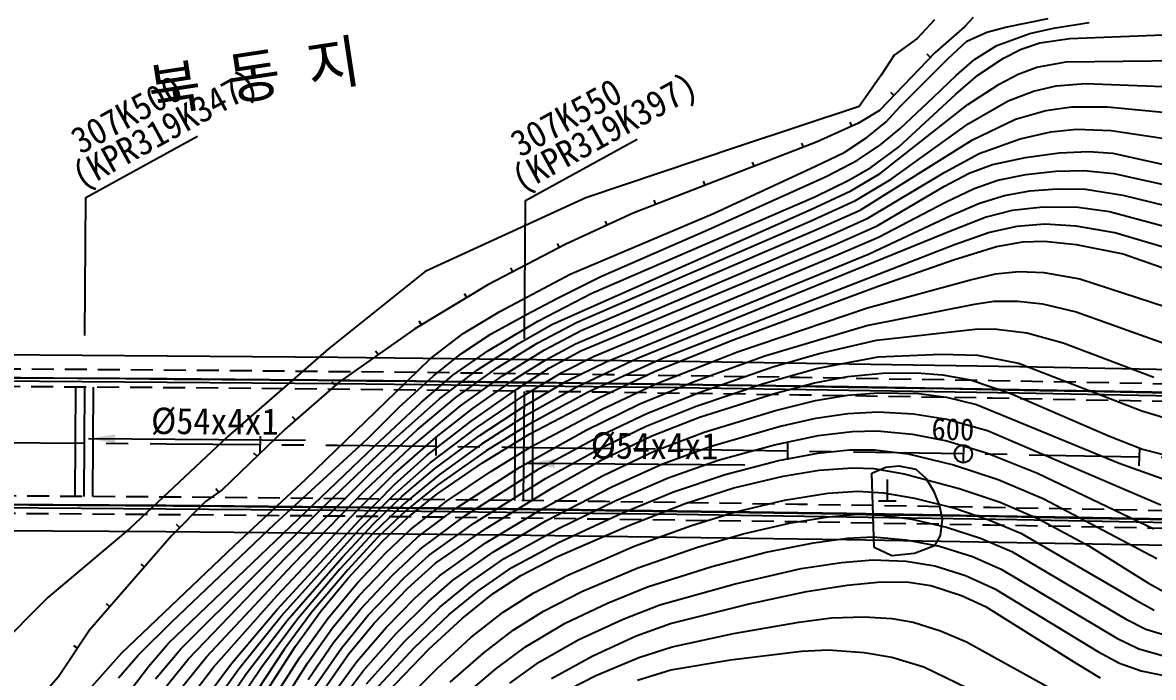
# Model space of a CAD drawing. Header units: millimetres. Extents: x 10470 to 11266, y 1103 to 1807.
# Drawn here: x 10950.1 to 11078.7, y 1450.2 to 1524.6 of the extents above; entities that cross this region are included whole.
import ezdxf
from ezdxf.enums import TextEntityAlignment as Align
from ezdxf.xclip import XClip

# ---------------------------------------------------------------- set-up
doc = ezdxf.new("R2010")
doc.units = ezdxf.units.MM
doc.header["$LTSCALE"] = 10
doc.header["$MEASUREMENT"] = 0
doc.header["$XCLIPFRAME"] = 2
doc.linetypes.add('CENTER', pattern=[2, 1.25, -0.25, 0.25, -0.25])
doc.linetypes.add('HIDDEN', pattern=[0.375, 0.25, -0.125])
doc.layers.add('TZ-BASE', color=253, linetype='Continuous')
doc.layers.add('TZ-CABL', color=4, linetype='Continuous')
doc.styles.add('HANA', font='GulimChe.ttf')
doc.styles.get("Standard").update_dxf_attribs({"font": 'GulimChe.ttf'})
doc.linetypes.add('ZIGZAG', pattern='A,0.0001,-0.2,[131,ltypeshp.shx,S=0.2,R=0,X=-0.2,Y=0],-0.4,[131,ltypeshp.shx,S=0.2,R=180,X=0.2,Y=0],-0.2', length=0.8001)
doc.dimstyles.get("Standard").update_dxf_attribs({"dimtxt": 0.18, "dimasz": 0.18, "dimexe": 0.18, "dimexo": 0.0625, "dimgap": 0.09, "dimtad": 0, "dimtih": 1, "dimtoh": 1, "dimdec": 4, "dimzin": 0, "dimdsep": 46, "dimtxsty": 'Standard', "dimcen": 0.09, "dimadec": 0, "dimazin": 0, "dimtfac": 1, "dimtdec": 4, "dimtofl": 0, "dimtmove": 0, "dimatfit": 3, "dimfxl": 0, "dimtolj": 1, "dimtzin": 0, "dimarcsym": 0})

# ---------------------------------------------------------------- blocks, each defined once
blk = doc.blocks.new('JD-SDFHSFH5FGCFH6')
at = {"layer": 'TZ-BASE'}
for p, q in [((496.64, 53.38, 184.95), (494.69, 51.27, 184.95)), ((501.06, 53.66, 187), (500.05, 52.62, 187)), ((504.74, 52.56, 188), (509.58, 53.54, 188)), ((510.19, 52.44, 189), (514.23, 53.11, 189)), ((500.05, 52.62, 187), (496.73, 49.69, 187)), ((500.33, 50.97, 188), (502.6, 52.01, 188)), ((502.6, 52.01, 188), (504.74, 52.56, 188)), ((503.76, 50.48, 189), (507.49, 51.83, 189)), ((507.49, 51.83, 189), (510.19, 52.44, 189)), ((512.03, 51.28, 190), (523.66, 51.72, 190)), ((494.69, 51.27, 184.95), (492.05, 49.39, 184.95)), ((498.19, 49.01, 188), (500.33, 50.97, 188)), ((501.19, 48.89, 189), (503.76, 50.48, 189)), ((506.51, 50.07, 190), (508.63, 50.8, 190)), ((508.63, 50.8, 190), (512.03, 51.28, 190)), ((496.73, 49.69, 187), (490.39, 43.08, 187)), ((492.05, 49.39, 184.95), (490.58, 47.12, 184.95)), ((492.74, 43.56, 188), (498.19, 49.01, 188)), ((496.19, 49.13, 187), (495.83, 49.48, 187)), ((499.17, 47.11, 189), (501.19, 48.89, 189)), ((501.6, 47.09, 190), (504.5, 49.04, 190)), ((504.5, 49.04, 190), (506.51, 50.07, 190)), ((506.18, 47.22, 191), (508.31, 48.01, 191)), ((508.31, 48.01, 191), (511.62, 48.61, 191)), ((511.62, 48.61, 191), (527.04, 48.79, 191)), ((490.58, 47.12, 184.95), (488.09, 43.54, 184.95)), ((496.54, 44.6, 189), (499.17, 47.11, 189)), ((499.08, 44.95, 190), (501.6, 47.09, 190)), ((503.99, 46.1, 191), (506.18, 47.22, 191)), ((492.04, 44.8, 187), (491.68, 45.15, 187)), ((500.45, 43.76, 191), (503.99, 46.1, 191)), ((505.02, 44.17, 192), (507.93, 45.28, 192)), ((507.93, 45.28, 192), (510.49, 45.88, 192)), ((510.49, 45.88, 192), (513.84, 46.16, 192)), ((513.84, 46.16, 192), (527.07, 45.64, 192)), ((490.48, 35.93, 191), (500.45, 43.76, 191)), ((492.55, 38.93, 190), (499.08, 44.95, 190)), ((492.74, 41.06, 189), (496.54, 44.6, 189)), ((500.5, 41.56, 192), (505.02, 44.17, 192)), ((488.09, 43.54, 184.95), (474.24, 38.96, 184.95)), ((490.39, 43.08, 187), (488.02, 41.64, 187)), ((491.15, 41.79, 188), (492.74, 43.56, 188)), ((505.85, 42.09, 193), (509.3, 43.09, 193)), ((509.3, 43.09, 193), (512.23, 43.5, 193)), ((512.23, 43.5, 193), (516.34, 43.51, 193)), ((516.34, 43.51, 193), (526.64, 42.5, 193)), ((488.02, 41.64, 187), (483.31, 39.53, 187)), ((487.25, 41.3, 187), (487.05, 41.75, 187)), ((488.95, 40.02, 188), (491.15, 41.79, 188)), ((491.74, 35.27, 192), (500.5, 41.56, 192)), ((500.96, 39.74, 193), (505.85, 42.09, 193)), ((486.38, 38.3, 188), (488.95, 40.02, 188)), ((490.54, 39.22, 189), (492.74, 41.06, 189)), ((501.72, 38.19, 194), (506.38, 39.88, 194)), ((506.38, 39.88, 194), (509.9, 40.66, 194)), ((509.9, 40.66, 194), (512.81, 40.95, 194)), ((512.81, 40.95, 194), (516.74, 40.83, 194)), ((516.74, 40.83, 194), (526.75, 39.31, 194)), ((474.24, 38.96, 184.95), (456.99, 33.16, 184.95)), ((483.31, 39.53, 187), (462.37, 31.4, 187)), ((481.74, 38.92, 187), (481.56, 39.39, 187)), ((487.91, 37.45, 189), (490.54, 39.22, 189)), ((488.19, 31.76, 193), (500.96, 39.74, 193)), ((489.4, 36.61, 190), (492.55, 38.93, 190)), ((483.13, 36.77, 188), (486.38, 38.3, 188)), ((484.42, 35.61, 189), (487.91, 37.45, 189)), ((497.82, 36.06, 194), (501.72, 38.19, 194)), ((503.24, 36.95, 195), (506.99, 37.76, 195)), ((506.99, 37.76, 195), (510.82, 38.28, 195)), ((510.82, 38.28, 195), (514.15, 38.43, 195)), ((514.15, 38.43, 195), (516.94, 38.23, 195)), ((516.94, 38.23, 195), (525.83, 36.27, 195)), ((471.51, 31.39, 188), (483.13, 36.77, 188)), ((476.15, 36.75, 187), (475.97, 37.22, 187)), ((486.9, 35.18, 190), (489.4, 36.61, 190)), ((489.06, 30.83, 194), (497.82, 36.06, 194)), ((500.61, 35.97, 195), (503.24, 36.95, 195)), ((507.04, 35.82, 196), (510.46, 36.19, 196)), ((510.46, 36.19, 196), (513.64, 36.27, 196)), ((513.64, 36.27, 196), (517.03, 35.92, 196)), ((470.56, 34.58, 187), (470.37, 35.05, 187)), ((470.95, 29.55, 189), (484.42, 35.61, 189)), ((483.03, 33.29, 190), (486.9, 35.18, 190)), ((487.14, 33.95, 191), (490.48, 35.93, 191)), ((487.66, 32.86, 192), (491.74, 35.27, 192)), ((497.8, 34.5, 195), (500.61, 35.97, 195)), ((501.15, 34.23, 196), (503.85, 35.16, 196)), ((503.85, 35.16, 196), (507.04, 35.82, 196)), ((517.03, 35.92, 196), (529.04, 33.28, 196)), ((482.59, 31.82, 191), (487.14, 33.95, 191)), ((490.13, 29.97, 195), (497.8, 34.5, 195)), ((497.91, 32.67, 196), (501.15, 34.23, 196)), ((501.77, 32.57, 197), (504.61, 33.44, 197)), ((504.61, 33.44, 197), (507.49, 33.94, 197)), ((507.49, 33.94, 197), (510.62, 34.18, 197)), ((510.62, 34.18, 197), (513.84, 34.13, 197)), ((513.84, 34.13, 197), (518.08, 33.48, 197)), ((518.08, 33.48, 197), (528.45, 30.91, 197)), ((456.99, 33.16, 184.95), (438.74, 24.79, 184.95)), ((457.67, 22.32, 190), (483.03, 33.29, 190)), ((464.96, 32.41, 187), (464.78, 32.88, 187)), ((482.43, 30.47, 192), (487.66, 32.86, 192)), ((490.3, 28.68, 196), (497.91, 32.67, 196)), ((498.5, 31.15, 197), (501.77, 32.57, 197)), ((453.22, 18.81, 191), (482.59, 31.82, 191)), ((462.37, 31.4, 187), (454.74, 27.9, 187)), ((455.22, 24.47, 188), (471.51, 31.39, 188)), ((482.9, 29.39, 193), (488.19, 31.76, 193)), ((489.23, 26.8, 197), (498.5, 31.15, 197)), ((502.53, 30.95, 198), (498.84, 29.51, 198)), ((505.5, 31.73, 198), (502.53, 30.95, 198)), ((508.96, 32.11, 198), (505.5, 31.73, 198)), ((513, 32.05, 198), (508.96, 32.11, 198)), ((516.55, 31.56, 198), (513, 32.05, 198)), ((528.17, 28.45, 198), (516.55, 31.56, 198)), ((456, 19.02, 192), (482.43, 30.47, 192)), ((459.44, 30.06, 187), (459.24, 30.52, 187)), ((485.12, 29.06, 194), (489.06, 30.83, 194)), ((485.34, 27.86, 195), (490.13, 29.97, 195)), ((506.01, 29.92, 199), (502.92, 29.21, 199)), ((509.2, 30.16, 199), (506.01, 29.92, 199)), ((512.77, 29.95, 199), (509.2, 30.16, 199)), ((517.18, 29.2, 199), (512.77, 29.95, 199)), ((455.84, 16.58, 194), (485.12, 29.06, 194)), ((456.47, 18.06, 193), (482.9, 29.39, 193)), ((458.71, 24.23, 189), (470.95, 29.55, 189)), ((498.84, 29.51, 198), (462.89, 14.88, 198)), ((485.25, 26.51, 196), (490.3, 28.68, 196)), ((502.92, 29.21, 199), (498.92, 27.81, 199)), ((527.79, 26, 199), (517.18, 29.2, 199)), ((454.74, 27.9, 187), (445.87, 23.28, 187)), ((454.01, 27.52, 187), (453.78, 27.97, 187)), ((456.43, 15.75, 195), (485.34, 27.86, 195)), ((498.92, 27.81, 199), (465.73, 14.9, 199)), ((498.82, 26.12, 200), (503.71, 27.62, 200)), ((503.71, 27.62, 200), (506.71, 28.17, 200)), ((506.71, 28.17, 200), (509.11, 28.22, 200)), ((509.11, 28.22, 200), (512.75, 27.84, 200)), ((512.75, 27.84, 200), (518.12, 26.81, 200)), ((457.94, 15.15, 196), (485.25, 26.51, 196)), ((459.3, 14.52, 197), (489.23, 26.8, 197)), ((490.26, 23.13, 200), (498.82, 26.12, 200)), ((518.12, 26.81, 200), (527.52, 23.49, 200)), ((438.74, 24.79, 184.95), (427.75, 16, 184.95)), ((447.21, 20.25, 188), (455.22, 24.47, 188)), ((448.69, 24.75, 187), (448.46, 25.19, 187)), ((500.59, 23.8, 201), (503.58, 24.51, 201)), ((503.58, 24.51, 201), (506.26, 24.78, 201)), ((506.26, 24.78, 201), (509.08, 24.66, 201)), ((509.08, 24.66, 201), (513.19, 23.96, 201)), ((445.87, 23.28, 187), (437.56, 18.26, 187)), ((453.69, 21.72, 189), (458.71, 24.23, 189)), ((489.03, 20.66, 201), (500.59, 23.8, 201)), ((513.19, 23.96, 201), (525.81, 19.82, 201)), ((443.45, 21.82, 187), (443.19, 22.25, 187)), ((451.56, 19.14, 190), (457.67, 22.32, 190)), ((473.55, 16.94, 200), (490.26, 23.13, 200)), ((450.27, 19.88, 189), (453.69, 21.72, 189)), ((474.24, 15.64, 201), (489.03, 20.66, 201)), ((488.95, 18.65, 202), (501.21, 21.09, 202)), ((501.21, 21.09, 202), (503.42, 21.43, 202)), ((503.42, 21.43, 202), (506.13, 21.42, 202)), ((506.13, 21.42, 202), (508.95, 21.12, 202)), ((508.95, 21.12, 202), (512.78, 20.19, 202)), ((443.04, 17.74, 188), (447.21, 20.25, 188)), ((446.23, 17.68, 189), (450.27, 19.88, 189)), ((512.78, 20.19, 202), (523.25, 16.44, 202)), ((437.56, 18.26, 187), (428.98, 12.26, 187)), ((438.32, 18.72, 187), (438.06, 19.15, 187)), ((445.92, 15.8, 190), (451.56, 19.14, 190)), ((449.35, 16.6, 191), (453.22, 18.81, 191)), ((451.56, 16.69, 192), (456, 19.02, 192)), ((452.3, 15.89, 193), (456.47, 18.06, 193)), ((477.36, 15.2, 202), (488.95, 18.65, 202)), ((490.04, 16.98, 203), (501.29, 18.21, 203)), ((501.29, 18.21, 203), (503.45, 18.27, 203)), ((503.45, 18.27, 203), (507.15, 17.81, 203)), ((439.31, 14.87, 188), (443.04, 17.74, 188)), ((442.86, 15.48, 189), (446.23, 17.68, 189)), ((464.8, 13.4, 200), (473.55, 16.94, 200)), ((483.54, 15.47, 203), (490.04, 16.98, 203)), ((507.15, 17.81, 203), (511.29, 16.67, 203)), ((427.75, 16, 184.95), (416.29, 6.02, 184.95)), ((433.37, 15.33, 187), (433.08, 15.74, 187)), ((439.68, 12.91, 189), (442.86, 15.48, 189)), ((441.88, 13.01, 190), (445.92, 15.8, 190)), ((444.67, 13.6, 191), (449.35, 16.6, 191)), ((446.91, 13.82, 192), (451.56, 16.69, 192)), ((447.52, 12.92, 193), (452.3, 15.89, 193)), ((452.39, 14.72, 194), (455.84, 16.58, 194)), ((452.87, 13.82, 195), (456.43, 15.75, 195)), ((464.9, 11.96, 201), (474.24, 15.64, 201)), ((478.26, 13.93, 203), (483.54, 15.47, 203)), ((511.29, 16.67, 203), (521.58, 12.77, 203)), ((435.39, 11.07, 188), (439.31, 14.87, 188)), ((448.86, 12.5, 194), (452.39, 14.72, 194)), ((454.28, 13.29, 196), (457.94, 15.15, 196)), ((454.81, 12.3, 197), (459.3, 14.52, 197)), ((462.89, 14.88, 198), (455.96, 11.65, 198)), ((465.73, 14.9, 199), (457.26, 11.06, 199)), ((469.51, 12.36, 202), (477.36, 15.2, 202)), ((483.24, 13.74, 204), (490.26, 15.07, 204)), ((490.26, 15.07, 204), (497.42, 15.39, 204)), ((497.42, 15.39, 204), (501.56, 15.27, 204)), ((501.56, 15.27, 204), (506.19, 14.38, 204)), ((506.19, 14.38, 204), (520.25, 8.96, 204)), ((435.76, 9.36, 189), (439.68, 12.91, 189)), ((438.3, 9.94, 190), (441.88, 13.01, 190)), ((440.37, 10.32, 191), (444.67, 13.6, 191)), ((442.27, 10.5, 192), (446.91, 13.82, 192)), ((442.74, 9.52, 193), (447.52, 12.92, 193)), ((449.14, 11.4, 195), (452.87, 13.82, 195)), ((450.07, 10.75, 196), (454.28, 13.29, 196)), ((458.48, 10.43, 200), (464.8, 13.4, 200)), ((469.99, 11.08, 203), (478.26, 13.93, 203)), ((477.21, 12.06, 204), (483.24, 13.74, 204)), ((486.8, 12.85, 205), (490.73, 13.22, 205)), ((490.73, 13.22, 205), (494.63, 13.25, 205)), ((494.63, 13.25, 205), (497.58, 13.04, 205)), ((497.58, 13.04, 205), (500.75, 12.45, 205)), ((428.98, 12.26, 187), (422.82, 6.86, 187)), ((428.49, 11.84, 187), (428.16, 12.21, 187)), ((444.18, 9.25, 194), (448.86, 12.5, 194)), ((450.06, 9.52, 197), (454.81, 12.3, 197)), ((455.96, 11.65, 198), (450.13, 8.36, 198)), ((458.86, 9.14, 201), (464.9, 11.96, 201)), ((463.13, 9.74, 202), (469.51, 12.36, 202)), ((469.54, 9.47, 204), (477.21, 12.06, 204)), ((478.58, 10.97, 205), (483, 12.14, 205)), ((483, 12.14, 205), (486.8, 12.85, 205)), ((500.75, 12.45, 205), (505.34, 10.92, 205)), ((425.17, 1.16, 188), (435.39, 11.07, 188)), ((435.15, 5.67, 191), (440.37, 10.32, 191)), ((437.83, 6.77, 192), (442.27, 10.5, 192)), ((443.96, 7.78, 195), (449.14, 11.4, 195)), ((444.61, 7.05, 196), (450.07, 10.75, 196)), ((457.26, 11.06, 199), (450.45, 7.36, 199)), ((450.63, 6.33, 200), (458.48, 10.43, 200)), ((464, 8.69, 203), (469.99, 11.08, 203)), ((469.91, 8.22, 205), (478.58, 10.97, 205)), ((483.11, 10.11, 206), (486.75, 10.72, 206)), ((486.75, 10.72, 206), (490.27, 10.99, 206)), ((490.27, 10.99, 206), (494.82, 10.9, 206)), ((494.82, 10.9, 206), (498.03, 10.48, 206)), ((498.03, 10.48, 206), (501.42, 9.65, 206)), ((505.34, 10.92, 205), (516.55, 6.07, 205)), ((432.21, 5.81, 189), (435.76, 9.36, 189)), ((432.99, 4.98, 190), (438.3, 9.94, 190)), ((437.03, 4.74, 193), (442.74, 9.52, 193)), ((439.99, 5.96, 194), (444.18, 9.25, 194)), ((444.86, 6.09, 197), (450.06, 9.52, 197)), ((450.84, 4.9, 201), (458.86, 9.14, 201)), ((457.04, 6.76, 202), (463.13, 9.74, 202)), ((463.88, 7.21, 204), (469.54, 9.47, 204)), ((478.58, 8.99, 206), (483.11, 10.11, 206)), ((501.42, 9.65, 206), (517.65, 2.98, 206)), ((423.98, 7.88, 187), (423.65, 8.26, 187)), ((438.97, 3.89, 195), (443.96, 7.78, 195)), ((450.13, 8.36, 198), (445.14, 5.15, 198)), ((458.73, 6.17, 203), (464, 8.69, 203)), ((464.5, 6.12, 205), (469.91, 8.22, 205)), ((470.44, 6.5, 206), (478.58, 8.99, 206)), ((478.98, 7.16, 207), (483.16, 8.11, 207)), ((483.16, 8.11, 207), (486.8, 8.64, 207)), ((486.8, 8.64, 207), (490.2, 8.83, 207)), ((490.2, 8.83, 207), (494.28, 8.62, 207)), ((494.28, 8.62, 207), (498.07, 8.01, 207)), ((498.07, 8.01, 207), (502.69, 6.69, 207)), ((520.25, 8.96, 204), (524.13, 7.76, 204)), ((422.82, 6.86, 187), (415.66, -0.02, 187)), ((432.7, 2.05, 192), (437.83, 6.77, 192)), ((439.3, 3.02, 196), (444.61, 7.05, 196)), ((450.45, 7.36, 199), (445.66, 4.38, 199)), ((449.49, 2.55, 202), (457.04, 6.76, 202)), ((458.61, 4.66, 204), (463.88, 7.21, 204)), ((464.85, 4.38, 206), (470.44, 6.5, 206)), ((471.25, 4.92, 207), (478.98, 7.16, 207)), ((483.43, 6.15, 208), (487.28, 6.6, 208)), ((487.28, 6.6, 208), (490.14, 6.66, 208)), ((490.14, 6.66, 208), (494.14, 6.31, 208)), ((502.69, 6.69, 207), (522.4, -1.73, 207)), ((399.95, 6.24), (399.93, 4.24)), ((416.29, 6.02, 184.95), (405.17, -4.41, 184.95)), ((419.95, 6.08), (419.93, 4.08)), ((421.62, -3.92, 189), (432.21, 5.81, 189)), ((427.45, -1.71, 191), (435.15, 5.67, 191)), ((435.12, 1.72, 194), (439.99, 5.96, 194)), ((439.8, 2.35, 197), (444.86, 6.09, 197)), ((439.95, 5.88), (439.93, 3.88)), ((445.14, 5.15, 198), (440.31, 1.68, 198)), ((445.24, 3.04, 200), (450.63, 6.33, 200)), ((451.74, 2.38, 203), (458.73, 6.17, 203)), ((458.91, 3.4, 205), (464.5, 6.12, 205)), ((459.95, 5.64), (459.92, 3.64)), ((478.47, 5.09, 208), (483.43, 6.15, 208)), ((479.95, 5.37), (479.92, 3.37)), ((494.14, 6.31, 208), (498.07, 5.52, 208)), ((498.07, 5.52, 208), (502.67, 4.14, 208)), ((516.55, 6.07, 205), (520.3, 4.59, 205)), ((409.52, -17.48, 190), (432.99, 4.98, 190)), ((419.61, 3.78, 187), (419.26, 4.14, 187)), ((431.87, -0.12, 193), (437.03, 4.74, 193)), ((435.25, 0.56, 195), (438.97, 3.89, 195)), ((445.66, 4.38, 199), (440.16, 0.53, 199)), ((446.2, 2.05, 201), (450.84, 4.9, 201)), ((452.42, 1.25, 204), (458.61, 4.66, 204)), ((458.81, 1.51, 206), (464.85, 4.38, 206)), ((465.73, 2.9, 207), (471.25, 4.92, 207)), ((472.05, 3.32, 208), (478.47, 5.09, 208)), ((478.93, 3.29, 209), (483.39, 4.15, 209)), ((483.39, 4.15, 209), (487, 4.52, 209)), ((487, 4.52, 209), (489.82, 4.51, 209)), ((489.82, 4.51, 209), (493.67, 4.04, 209)), ((493.67, 4.04, 209), (498.82, 2.81, 209)), ((499.95, 5.05), (499.91, 3.05)), ((502.67, 4.14, 208), (508.37, 1.86, 208)), ((519.95, 4.69), (519.91, 2.69)), ((520.3, 4.59, 205), (524.04, 3.64, 205)), ((435.09, -0.68, 196), (439.3, 3.02, 196)), ((440.07, -0.52, 200), (445.24, 3.04, 200)), ((453.32, 0.27, 205), (458.91, 3.4, 205)), ((459.94, 0.29, 207), (465.73, 2.9, 207)), ((466.35, 1.31, 208), (472.05, 3.32, 208)), ((472.85, 1.72, 209), (478.93, 3.29, 209)), ((491.12, 2.55, 212.27), (492.61, 2.68, 212.27)), ((492.61, 2.68, 212.27), (494.52, 2.3, 212.27)), ((498.82, 2.81, 209), (503.9, 1.14, 209)), ((517.65, 2.98, 206), (523.48, 0.9, 206)), ((422.9, -7.72, 192), (432.7, 2.05, 192)), ((430.91, -2.48, 194), (435.12, 1.72, 194)), ((436.08, -0.78, 197), (439.8, 2.35, 197)), ((440.31, 1.68, 198), (436.26, -1.65, 198)), ((441.11, -1.38, 201), (446.2, 2.05, 201)), ((442.37, -2.05, 202), (449.49, 2.55, 202)), ((443.36, -2.92, 203), (451.74, 2.38, 203)), ((452.18, -2.11, 206), (458.81, 1.51, 206)), ((460.41, -1.26, 208), (466.35, 1.31, 208)), ((466.97, -0.28, 209), (472.85, 1.72, 209)), ((473.83, 0.19, 210), (479.43, 1.52, 210)), ((479.43, 1.52, 210), (483.55, 2.2, 210)), ((483.55, 2.2, 210), (487.33, 2.48, 210)), ((487.33, 2.48, 210), (489.75, 2.37, 210)), ((489.52, 1.84, 212.27), (489.61, 1.88, 212.27)), ((489.78, -6.61, 212.27), (489.52, 1.84, 212.27)), ((489.61, 1.88, 212.27), (491.12, 2.55, 212.27)), ((489.75, 2.37, 210), (493.22, 1.8, 210)), ((493.22, 1.8, 210), (499.47, 0.12, 210)), ((494.52, 2.3, 212.27), (495.67, 1.3, 212.27)), ((495.67, 1.3, 212.27), (496.55, -0.15, 212.27)), ((508.37, 1.86, 208), (521.6, -4.48, 208)), ((415.23, -0.32, 187), (414.94, 0.09, 187)), ((417.03, -6.37, 188), (425.17, 1.16, 188)), ((431.21, -3.52, 195), (435.25, 0.56, 195)), ((440.16, 0.53, 199), (436.61, -2.35, 199)), ((444.34, -3.8, 204), (452.42, 1.25, 204)), ((445.69, -4.41, 205), (453.32, 0.27, 205)), ((452.47, -3.58, 207), (459.94, 0.29, 207)), ((468.31, -1.58, 210), (473.83, 0.19, 210)), ((491.29, -1.28, 212.96), (491.29, 1.12, 212.96)), ((499.47, 0.12, 210), (504.14, -1.44, 210)), ((503.9, 1.14, 209), (509.07, -1.05, 209)), ((415.66, -0.02, 187), (413.73, -1.38, 187)), ((423.66, -8.51, 193), (431.87, -0.12, 193)), ((431.25, -4.52, 196), (435.09, -0.68, 196)), ((432.86, -3.89, 197), (436.08, -0.78, 197)), ((436.75, -3.18, 200), (440.07, -0.52, 200)), ((453.89, -4.45, 208), (460.41, -1.26, 208)), ((461.1, -2.7, 209), (466.97, -0.28, 209)), ((473.91, -2.57, 211), (479.59, -1.2, 211)), ((479.59, -1.2, 211), (484.52, -0.42, 211)), ((484.52, -0.42, 211), (487.93, -0.18, 211)), ((487.93, -0.18, 211), (490.85, -0.38, 211)), ((490.29, -1.28, 212.96), (492.29, -1.28, 212.96)), ((490.85, -0.38, 211), (494.39, -0.99, 211)), ((494.39, -0.99, 211), (498.95, -2.14, 211)), ((496.55, -0.15, 212.27), (497.22, -1.84, 212.27)), ((509.07, -1.05, 209), (521.92, -7.85, 209)), ((413.73, -1.38, 187), (409.89, -5.28, 187)), ((410.95, -18.1, 191), (427.45, -1.71, 191)), ((421.84, -12.09, 194), (430.91, -2.48, 194)), ((436.26, -1.65, 198), (432.85, -4.91, 198)), ((436.61, -2.35, 199), (433.36, -5.41, 199)), ((437.01, -4.58, 201), (441.11, -1.38, 201)), ((437.91, -5.4, 202), (442.37, -2.05, 202)), ((445.54, -6.12, 206), (452.18, -2.11, 206)), ((461.88, -4.1, 210), (468.31, -1.58, 210)), ((497.22, -1.84, 212.27), (497.51, -3.36, 212.27)), ((498.95, -2.14, 211), (502.85, -3.43, 211)), ((504.14, -1.44, 210), (508.42, -3.31, 210)), ((421.89, -13.65, 195), (431.21, -3.52, 195)), ((433.89, -5.87, 200), (436.75, -3.18, 200)), ((438.15, -6.77, 203), (443.36, -2.92, 203)), ((439.17, -7.47, 204), (444.34, -3.8, 204)), ((446.49, -7.07, 207), (452.47, -3.58, 207)), ((453.82, -6.08, 209), (461.1, -2.7, 209)), ((469, -4.1, 211), (473.91, -2.57, 211)), ((474.88, -5.04, 212), (480.31, -3.78, 212)), ((480.31, -3.78, 212), (484.6, -3.1, 212)), ((484.6, -3.1, 212), (487.93, -2.82, 212)), ((487.93, -2.82, 212), (490.76, -2.92, 212)), ((490.76, -2.92, 212), (494.07, -3.37, 212)), ((494.07, -3.37, 212), (498.03, -4.28, 212)), ((497.51, -3.36, 212.27), (497.29, -5.23, 212.27)), ((502.85, -3.43, 211), (506.46, -4.98, 211)), ((508.42, -3.31, 210), (514.22, -6.39, 210)), ((405.17, -4.41, 184.95), (395.8, -12.29, 184.95)), ((409.93, -15.06, 189), (421.62, -3.92, 189)), ((410.81, -4.34, 187), (410.45, -3.99, 187)), ((422.36, -14.4, 196), (431.25, -4.52, 196)), ((432.85, -4.91, 198), (429.02, -9.07, 198)), ((429.27, -7.72, 197), (432.86, -3.89, 197)), ((434.29, -7.17, 201), (437.01, -4.58, 201)), ((439.92, -8.37, 205), (445.69, -4.41, 205)), ((447.73, -7.83, 208), (453.89, -4.45, 208)), ((453.69, -7.66, 210), (461.88, -4.1, 210)), ((462.51, -6.46, 211), (469, -4.1, 211)), ((469.7, -6.56, 212), (474.88, -5.04, 212)), ((498.03, -4.28, 212), (501.9, -5.53, 212)), ((506.46, -4.98, 211), (519.5, -12.55, 211)), ((409.89, -5.28, 187), (400.55, -15.98, 187)), ((404.18, -18.61, 188), (417.03, -6.37, 188)), ((429.92, -10.11, 200), (433.89, -5.87, 200)), ((433.36, -5.41, 199), (429.93, -9.12, 199)), ((434.93, -8.18, 202), (437.91, -5.4, 202)), ((440.37, -9.82, 206), (445.54, -6.12, 206)), ((448.59, -8.85, 209), (453.82, -6.08, 209)), ((477.51, -7.14, 213), (482.89, -6.05, 213)), ((482.89, -6.05, 213), (486.75, -5.55, 213)), ((486.75, -5.55, 213), (489.69, -5.4, 213)), ((489.69, -5.4, 213), (493.39, -5.71, 213)), ((493.39, -5.71, 213), (497.23, -6.45, 213)), ((496.65, -6.4, 212.27), (494.37, -7.26, 212.27)), ((497.29, -5.23, 212.27), (496.65, -6.4, 212.27)), ((501.9, -5.53, 212), (505.43, -7.06, 212)), ((514.22, -6.39, 210), (521, -10.65, 210)), ((431, -10.65, 201), (434.29, -7.17, 201)), ((435.02, -9.74, 203), (438.15, -6.77, 203)), ((436.39, -10.01, 204), (439.17, -7.47, 204)), ((441.85, -10.36, 207), (446.49, -7.07, 207)), ((449.6, -9.76, 210), (453.69, -7.66, 210)), ((454.95, -9.73, 211), (462.51, -6.46, 211)), ((462.93, -8.89, 212), (469.7, -6.56, 212)), ((471.33, -8.75, 213), (477.51, -7.14, 213)), ((491.8, -7.56, 212.27), (489.78, -6.61, 212.27)), ((494.37, -7.26, 212.27), (491.8, -7.56, 212.27)), ((497.23, -6.45, 213), (500.96, -7.63, 213)), ((500.96, -7.63, 213), (504.24, -9.05, 213)), ((505.43, -7.06, 212), (518.39, -14.7, 212)), ((406.81, -8.81, 187), (406.43, -8.48, 187)), ((411.8, -19.26, 192), (422.9, -7.72, 192)), ((413.87, -19.02, 193), (423.66, -8.51, 193)), ((423.02, -14.91, 197), (429.27, -7.72, 197)), ((431.24, -12.07, 202), (434.93, -8.18, 202)), ((436.77, -11.22, 205), (439.92, -8.37, 205)), ((443.91, -10.48, 208), (447.73, -7.83, 208)), ((444.7, -11.55, 209), (448.59, -8.85, 209)), ((456.56, -11.61, 212), (462.93, -8.89, 212)), ((464, -11.06, 213), (471.33, -8.75, 213)), ((473.98, -10.71, 214), (481.48, -9, 214)), ((481.48, -9, 214), (486.09, -8.29, 214)), ((486.09, -8.29, 214), (489.63, -7.99, 214)), ((489.63, -7.99, 214), (493.44, -8.14, 214)), ((493.44, -8.14, 214), (496.69, -8.69, 214)), ((496.69, -8.69, 214), (500.18, -9.79, 214)), ((429.02, -9.07, 198), (424.2, -14.75, 198)), ((429.93, -9.12, 199), (425.82, -13.97, 199)), ((426.85, -13.83, 200), (429.92, -10.11, 200)), ((431.42, -13.56, 203), (435.02, -9.74, 203)), ((432.26, -14.3, 204), (436.39, -10.01, 204)), ((437.57, -12.35, 206), (440.37, -9.82, 206)), ((446.47, -11.81, 210), (449.6, -9.76, 210)), ((451.01, -11.77, 211), (454.95, -9.73, 211)), ((500.18, -9.79, 214), (503.52, -11.28, 214)), ((504.24, -9.05, 213), (517.39, -16.91, 213)), ((427.65, -14.66, 201), (431, -10.65, 201)), ((432.92, -15.19, 205), (436.77, -11.22, 205)), ((439.1, -12.74, 207), (441.85, -10.36, 207)), ((440.39, -13.37, 208), (443.91, -10.48, 208)), ((441.46, -14.2, 209), (444.7, -11.55, 209)), ((459.45, -12.93, 213), (464, -11.06, 213)), ((465.4, -13.12, 214), (473.98, -10.71, 214)), ((482.1, -11.59, 215), (486.73, -10.87, 215)), ((486.73, -10.87, 215), (490.58, -10.51, 215)), ((490.58, -10.51, 215), (493.73, -10.53, 215)), ((493.73, -10.53, 215), (496.23, -10.93, 215)), ((496.23, -10.93, 215), (499.72, -12.04, 215)), ((503.52, -11.28, 214), (515.24, -18.43, 214)), ((521, -10.65, 210), (522.85, -11.69, 210)), ((395.8, -12.29, 184.95), (389.24, -18.86, 184.95)), ((414.67, -20.2, 194), (421.84, -12.09, 194)), ((428.19, -15.74, 202), (431.24, -12.07, 202)), ((434.29, -15.69, 206), (437.57, -12.35, 206)), ((435.44, -16.37, 207), (439.1, -12.74, 207)), ((442.92, -14.67, 210), (446.47, -11.81, 210)), ((447.59, -13.93, 211), (451.01, -11.77, 211)), ((452.17, -13.85, 212), (456.56, -11.61, 212)), ((475.57, -12.98, 215), (482.1, -11.59, 215)), ((499.72, -12.04, 215), (502.45, -13.32, 215)), ((519.5, -12.55, 211), (521.63, -13.71, 211)), ((402.86, -13.33, 187), (402.48, -13, 187)), ((416.69, -19.8, 195), (421.89, -13.65, 195)), ((425.82, -13.97, 199), (422.71, -18.2, 199)), ((423.99, -17.83, 200), (426.85, -13.83, 200)), ((428.32, -17.39, 203), (431.42, -13.56, 203)), ((436.37, -17.28, 208), (440.39, -13.37, 208)), ((443.92, -16.84, 211), (447.59, -13.93, 211)), ((448.72, -16, 212), (452.17, -13.85, 212)), ((454.66, -15.2, 213), (459.45, -12.93, 213)), ((461.23, -14.75, 214), (465.4, -13.12, 214)), ((466.64, -15.24, 215), (475.57, -12.98, 215)), ((502.45, -13.32, 215), (512.8, -19.77, 215)), ((406.08, -18.85, 189), (409.93, -15.06, 189)), ((417.55, -20.4, 196), (422.36, -14.4, 196)), ((418.38, -20.97, 197), (423.02, -14.91, 197)), ((424.2, -14.75, 198), (420.12, -20.25, 198)), ((424.45, -19.13, 201), (427.65, -14.66, 201)), ((429.2, -18.03, 204), (432.26, -14.3, 204)), ((430, -18.72, 205), (432.92, -15.19, 205)), ((437.52, -17.98, 209), (441.46, -14.2, 209)), ((439.15, -18.17, 210), (442.92, -14.67, 210)), ((450.12, -17.87, 213), (454.66, -15.2, 213)), ((456.22, -17.07, 214), (461.23, -14.75, 214)), ((462.72, -16.63, 215), (466.64, -15.24, 215)), ((473.81, -16.38, 216), (481.24, -15.09, 216)), ((481.24, -15.09, 216), (484.95, -14.6, 216)), ((484.95, -14.6, 216), (488.64, -14.48, 216)), ((488.64, -14.48, 216), (491.8, -14.67, 216)), ((491.8, -14.67, 216), (494.23, -15.1, 216)), ((494.23, -15.1, 216), (497.33, -16.05, 216)), ((518.39, -14.7, 212), (520.67, -15.87, 212)), ((400.55, -15.98, 187), (397.04, -21.3, 187)), ((425.35, -19.74, 202), (428.19, -15.74, 202)), ((430.97, -19.55, 206), (434.29, -15.69, 206)), ((431.68, -20.62, 207), (435.44, -16.37, 207)), ((445.4, -18.56, 212), (448.72, -16, 212)), ((457.79, -18.91, 215), (462.72, -16.63, 215)), ((466.8, -17.87, 216), (473.81, -16.38, 216)), ((497.33, -16.05, 216), (500.29, -17.3, 216)), ((520.67, -15.87, 212), (523.18, -16.63, 212)), ((399.18, -18.05, 187), (398.76, -17.78, 187)), ((407.26, -20.12, 190), (409.52, -17.48, 190)), ((418.91, -25.68, 200), (423.99, -17.83, 200)), ((425.41, -21.59, 203), (428.32, -17.39, 203)), ((432.05, -22.08, 208), (436.37, -17.28, 208)), ((432.98, -22.84, 209), (437.52, -17.98, 209)), ((440.15, -20.28, 211), (443.92, -16.84, 211)), ((446.72, -20.42, 213), (450.12, -17.87, 213)), ((451.73, -19.6, 214), (456.22, -17.07, 214)), ((463.04, -19.1, 216), (466.8, -17.87, 216)), ((500.29, -17.3, 216), (512.5, -24.08, 216)), ((517.39, -16.91, 213), (519.89, -18.1, 213)), ((400.57, -22.71, 188), (404.18, -18.61, 188)), ((403.87, -21.42, 189), (406.08, -18.85, 189)), ((408.05, -21.53, 191), (410.95, -18.1, 191)), ((408.78, -23.02, 192), (411.8, -19.26, 192)), ((410.66, -22.97, 193), (413.87, -19.02, 193)), ((422.71, -18.2, 199), (417.21, -26.46, 199)), ((420.05, -25.97, 201), (424.45, -19.13, 201)), ((426.08, -22.53, 204), (429.2, -18.03, 204)), ((426.64, -23.57, 205), (430, -18.72, 205)), ((433.49, -24.01, 210), (439.15, -18.17, 210)), ((441.59, -21.92, 212), (445.4, -18.56, 212)), ((453.11, -21.47, 215), (457.79, -18.91, 215)), ((458.15, -21.13, 216), (463.04, -19.1, 216)), ((473.45, -19.36, 217), (481.51, -18.37, 217)), ((481.51, -18.37, 217), (484.55, -18.21, 217)), ((484.55, -18.21, 217), (488.67, -18.52, 217)), ((488.67, -18.52, 217), (491.8, -19.06, 217)), ((491.8, -19.06, 217), (495.43, -20.15, 217)), ((515.24, -18.43, 214), (517.68, -19.75, 214)), ((519.89, -18.1, 213), (522.6, -18.86, 213)), ((403.3, -25.28, 190), (407.26, -20.12, 190)), ((411.44, -24.39, 194), (414.67, -20.2, 194)), ((412.5, -25.41, 195), (416.69, -19.8, 195)), ((413.85, -25.5, 196), (417.55, -20.4, 196)), ((420.12, -20.25, 198), (415.77, -26.68, 198)), ((420.82, -26.85, 202), (425.35, -19.74, 202)), ((427.63, -24.13, 206), (430.97, -19.55, 206)), ((435.45, -25, 211), (440.15, -20.28, 211)), ((442.62, -23.93, 213), (446.72, -20.42, 213)), ((448.36, -22.01, 214), (451.73, -19.6, 214)), ((462.89, -21.66, 217), (466.66, -20.51, 217)), ((466.66, -20.51, 217), (473.45, -19.36, 217)), ((495.43, -20.15, 217), (511.93, -28.13, 217)), ((512.8, -19.77, 215), (515.5, -21.41, 215)), ((517.68, -19.75, 214), (520.14, -20.62, 214)), ((397.04, -21.3, 187), (391.62, -27.37, 187)), ((414.48, -26.59, 197), (418.38, -20.97, 197)), ((428.45, -24.91, 207), (431.68, -20.62, 207)), ((453.93, -23.3, 216), (458.15, -21.13, 216)), ((520.14, -20.62, 214), (523.5, -21.31, 214))]:
    blk.add_line(p, q, dxfattribs=at)
at = {"layer": 'TZ-BASE', "linetype": 'CENTER', "flags": 128}
blk.add_lwpolyline([(699.86, -1.33, 0.015501), (79.97, 2.33), (0, 0)], format="xyb", dxfattribs=at)
at = {"layer": 'TZ-BASE'}
blk.add_circle((499.93, 4.05), 1, dxfattribs=at)
for radius in [10010, 10010, 10007.4, 10007, 9993, 9992.6, 9990, 9990]:
    blk.add_arc((330.91, -9994.52), radius, 87.885616, 91.437955, dxfattribs=at)
at = {"layer": 'TZ-BASE', "style": 'HANA'}
for s, height, rotation, p in [('북 동 지', 4.8, 8.6181, (407.61, 42.85)), ('600', 2.5, 359.0315, (496.3, 5.65))]:
    blk.add_text(s, height=height, rotation=rotation, dxfattribs=at).set_placement(p)

msp = doc.modelspace()

# ---------------------------------------------------------------- linework, layer by layer
at = {"layer": 'TZ-BASE', "flags": 128}
for points in [[(10957.14, 1489.05), (10957.25, 1504.75), (10969.96, 1511.75)], [(11007.14, 1488.7), (11007.25, 1504.4), (11019.96, 1511.4)]]:
    msp.add_lwpolyline(points, dxfattribs=at)
at = {"layer": 'TZ-CABL', "linetype": 'HIDDEN'}
for points in [[(10556.85, 1479.55, -0.018331), (11257.28, 1478.42, -0.018331)], [(10556.89, 1478.56, -0.018331), (11257.24, 1477.42, -0.998632)], [(10556.92, 1477.56, -0.018331), (11257.2, 1476.43, -0.018331)]]:
    msp.add_lwpolyline(points, format="xyb", dxfattribs=at)
at = {"layer": 'TZ-CABL', "linetype": 'ZIGZAG', "ltscale": 0.5}
msp.add_lwpolyline([(10556.89, 1478.56, -0.018331), (11257.24, 1477.42, -0.018331)], format="xyb", dxfattribs=at)
at = {"layer": 'TZ-CABL'}
for points in [[(10956.1, 1483.2), (10956.02, 1470.77)], [(10958.1, 1483.19), (10958.02, 1470.76)], [(11006.1, 1482.74), (11006.01, 1470.31)], [(11008.1, 1482.71), (11008.01, 1470.28)]]:
    msp.add_lwpolyline(points, dxfattribs=at)
at = {"layer": 'TZ-CABL', "linetype": 'ZIGZAG', "ltscale": 0.5}
for points in [[(10957.1, 1483.2), (10957.02, 1470.76)], [(11007.1, 1482.72), (11007.01, 1470.29)]]:
    msp.add_lwpolyline(points, dxfattribs=at)
at = {"layer": 'TZ-CABL', "linetype": 'HIDDEN', "elevation": 346.53}
for points in [[(10557.4, 1465.12, -0.018303), (11256.75, 1464.03, -0.018303)], [(10557.44, 1464.12, -0.018303), (11256.71, 1463.03, -0.018303)], [(10557.47, 1463.12, -0.018303), (11256.67, 1462.03, -0.018303)]]:
    msp.add_lwpolyline(points, format="xyb", dxfattribs=at)
at = {"layer": 'TZ-CABL', "linetype": 'ZIGZAG', "ltscale": 0.5, "elevation": 346.53}
msp.add_lwpolyline([(10557.44, 1464.12, -0.018303), (11256.71, 1463.03, -0.018303)], format="xyb", dxfattribs=at)

# ---------------------------------------------------------------- block references
at = {"layer": 'TZ-BASE'}
ref = msp.add_blockref('JD-SDFHSFH5FGCFH6', (10557.12, 1471.56), dxfattribs=at)
XClip(ref).set_block_clipping_path([(2.4833460004, -75.0048615017), (697.0870356228, -76.3266636377), (702.6246141986, 73.6630701726), (-2.4833460004, 75.0048615017)])

# ---------------------------------------------------------------- texts
for s, p in [('(KPR319K347)', (10956.75, 1505.61)), ('307K500', (10956.66, 1509.62)), ('307K550', (11006.66, 1509.28)), ('(KPR319K397)', (11006.75, 1505.27))]:
    msp.add_text(s, height=3, rotation=28.8432, dxfattribs=at).set_placement(p)
for p in [(10971.93, 1479.33), (11021.93, 1476.53)]:
    msp.add_text('Ø54x4x1', height=3, rotation=359.6563, dxfattribs=at).set_placement(p, align=Align.MIDDLE)

# ---------------------------------------------------------------- leaders
for points in [[(10957.56, 1477.35), (10982.22, 1477.18)], [(11007.56, 1474.55), (11032.22, 1474.38)]]:
    msp.add_leader(points, dimstyle='Standard', override={"dimtxt": 3, "dimasz": 3, "dimexe": 2, "dimexo": 3, "dimgap": 1, "dimtad": 0, "dimtih": 0, "dimcen": 1, "dimaunit": 1, "dimadec": 8, "dimtix": 1, "dimtofl": 1, "dimtmove": 2, "dimtvp": 2}, dxfattribs=at)

doc.saveas('drawing.dxf')
